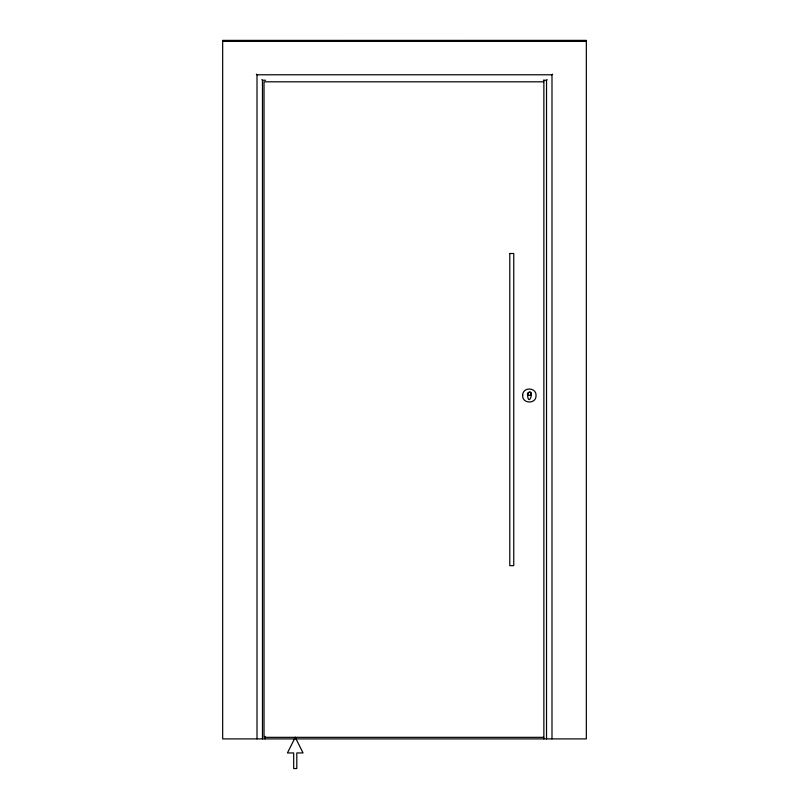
<?xml version="1.0" encoding="UTF-8"?>
<svg xmlns="http://www.w3.org/2000/svg" width="809" height="809" viewBox="0 0 809 809"><rect width="100%" height="100%" fill="white"/><g stroke="black" fill="none" stroke-linecap="round" stroke-linejoin="round"><path stroke-width="1.21" d="M543.426 80.253L546.53 80.253L547.157 79.626M256.382 74.165L256.999 74.782L551.991 74.782L552.618 74.165M586.323 40.46L585.706 41.077L223.294 41.077L222.677 40.46L586.333 40.45L586.333 738.9L222.667 738.9L222.667 40.45M222.758 40.531L586.242 40.531M222.91 40.693L586.09 40.693M223.132 40.915L585.868 40.915M261.843 79.626L262.46 80.243L265.574 80.253M543.709 81.81L264.027 81.81L264.027 737.333L543.709 737.333M551.991 74.782L551.991 738.9M546.53 80.253L546.53 738.9M543.87 80.253L543.87 738.9M265.13 736.372L265.13 738.9M262.47 80.253L262.47 738.9M257.009 74.782L257.009 738.9M509.791 253.5L509.791 565.653L513.755 565.653L513.755 253.5L509.791 253.5M522.685 395.207C521.866 403.944 536.306 404.399 536.043 395.631C536.6 387.147 522.675 386.712 522.685 395.207M527.448 393.7C528.368 410.345 535.902 385.671 527.448 393.7M295.245 737.333L287.438 752.946L293.687 752.946L293.687 768.55L296.802 768.55L296.802 752.946L303.051 752.946L295.245 737.333M528.469 395.166A1.618 1.618 0 0 0 530.977 393.922A1.618 1.618 0 0 0 528.641 392.375A1.618 1.618 0 0 0 528.469 395.166"/></g></svg>
